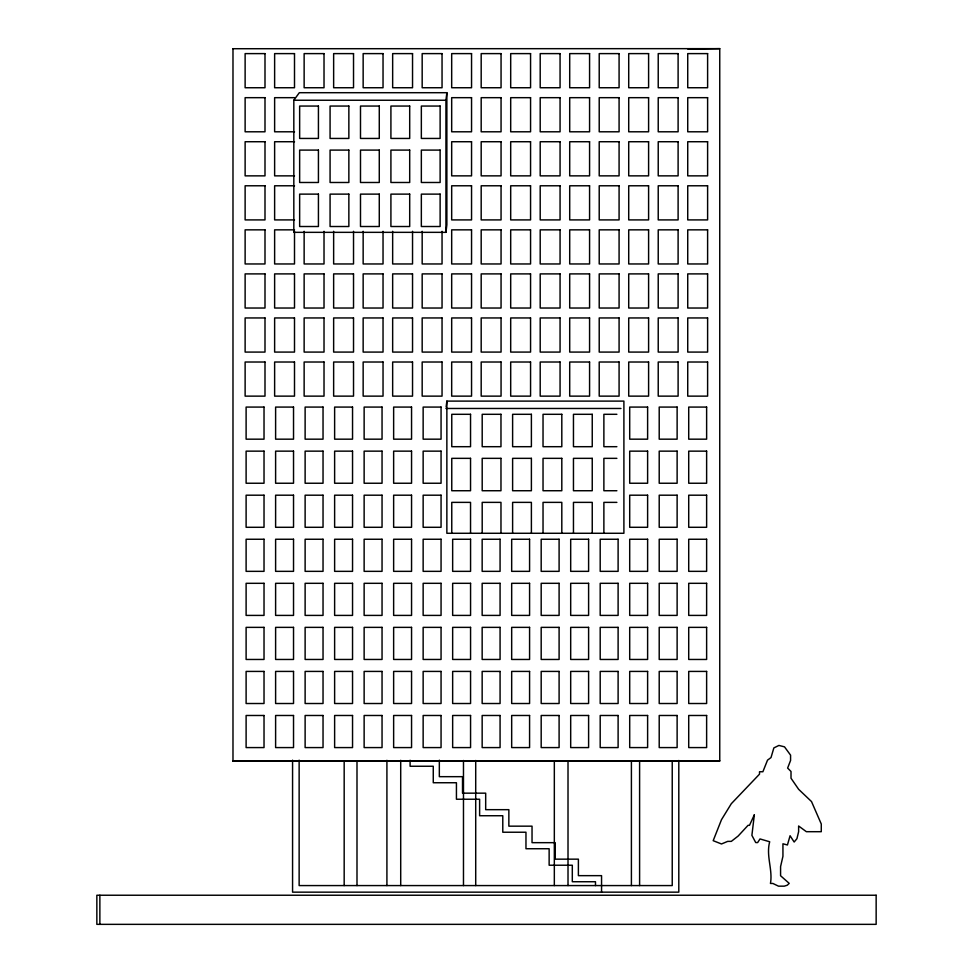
<?xml version="1.0" encoding="UTF-8"?>
<svg xmlns="http://www.w3.org/2000/svg" width="973" height="973" viewBox="0 0 973 973"><rect width="100%" height="100%" fill="white"/><g stroke="black" fill="none" stroke-linecap="round" stroke-linejoin="round"><path stroke-width="1.46" d="M445.938 232.34L445.938 100.243L446.862 92.703L299.319 92.703L293.822 100.243L293.822 232.34L445.938 232.34L446.862 224.872L446.862 92.703M446.133 407.006L446.862 401.107L623.9 401.107L623.9 533.277L446.862 533.277L446.862 401.107M687.911 49.149L719.752 48.65L719.752 761.117L232.985 761.117L232.985 48.65M232.985 48.723L719.752 48.65M294.503 97.677L274.629 97.677L274.629 131.793L294.503 131.793M293.822 100.243L445.938 100.243M294.503 141.73L274.629 141.73L274.629 175.858L294.503 175.858M294.503 185.782L274.629 185.782L274.629 219.91L294.503 219.91M294.503 229.847L274.629 229.847L274.629 263.963L294.503 263.963L294.503 231.331M445.938 408.478L620.944 408.478M616.882 414.303L603.88 414.303L603.88 446.692L616.882 446.692M616.882 458.344L603.88 458.344L603.88 490.733L616.882 490.733M616.882 502.372L603.88 502.372L603.88 533.289M232.985 760.752L307.054 760.752M645.683 760.752L719.752 760.752L232.985 761.117M678.801 760.472L678.801 892.156L292.569 892.156L292.569 760.168M672.234 761.081L672.234 885.576L299.137 885.576L299.137 760.168M639.602 761.081L639.602 885.576M631.404 761.081L631.404 885.576M601.557 892.156L601.557 875.651L578.388 875.651L578.388 859.159L555.206 859.159L555.206 842.667L532.036 842.667L532.036 826.162L508.855 826.162L508.855 809.67L485.685 809.67L485.685 793.165L462.516 793.165L462.516 776.673L439.334 776.673L439.334 760.168M595.488 885.576L595.488 881.733L572.306 881.733L572.306 865.228L549.137 865.228L549.137 848.736L525.967 848.736L525.967 832.231L502.786 832.231L502.786 815.739L479.616 815.739L479.616 799.234L456.434 799.234L456.434 782.742L433.265 782.742L433.265 766.25L410.095 766.25L410.095 760.241M592.241 533.289L592.241 502.372L573.462 502.372L573.462 533.289M568.013 760.947L568.013 885.576M561.81 533.289L561.81 502.372L543.031 502.372L543.031 533.289M554.33 760.983L554.33 885.576M531.392 533.289L531.392 502.372L512.613 502.372L512.613 533.289M500.973 533.289L500.973 502.372L482.194 502.372L482.194 533.289M475.712 760.485L475.712 885.576M470.543 533.289L470.543 502.372L451.764 502.372L451.764 533.289M463.476 760.485L463.476 885.576M442.046 231.331L442.046 263.963L422.173 263.963L422.173 231.331M412.54 231.331L412.54 263.963L392.654 263.963L392.654 231.331M400.706 760.314L400.706 885.576M386.913 760.314L386.913 885.576M383.034 231.331L383.034 263.963L363.148 263.963L363.148 231.331M356.994 761.081L356.994 885.576M353.527 231.331L353.527 263.963L333.642 263.963L333.642 231.331M344.174 761.081L344.174 885.576M324.021 231.331L324.021 263.963L304.135 263.963L304.135 231.331M99.866 895.233L99.866 924.35M754.33 814.839L751.898 835.357L755.729 842.582L757.651 842.582L760.01 838.945L769.692 841.767C765.848 855.875 772.915 869.607 770.458 883.46L772.866 883.46L778.497 886.16L784.262 886.16L787.266 885.211L789.212 883.375L780.577 875.736L780.577 866.602L782.937 856.301L782.937 843.786L787.437 844.978L790.076 835.734L794.15 842.022L796.923 838.702L798.626 831.696L798.626 826.004L806.374 831.696L821.273 831.696L821.273 823.997L811.518 801.57L798.638 789.31L791.013 778.218L791.013 771.492L787.631 768.074L790.575 760.448L790.575 755.157L784.506 746.85L778.911 745.44L773.863 747.909L771.005 757.578L767.527 760.144L762.881 771.747L759.512 771.747L759.512 774.155L731.307 803.71L721.492 819.68L713.185 840.684L721.492 843.968L727.707 841.377L731.307 841.377L738.13 836.062L748.067 825.311L749.502 825.311L754.33 814.839M264.997 53.612L245.123 53.612L245.123 87.74L264.997 87.74L264.997 53.612M294.503 53.612L274.629 53.612L274.629 87.74L294.503 87.74L294.503 53.612M324.021 53.612L304.135 53.612L304.135 87.74L324.021 87.74L324.021 53.612M353.527 53.612L333.642 53.612L333.642 87.74L353.527 87.74L353.527 53.612M383.034 53.612L363.148 53.612L363.148 87.74L383.034 87.74L383.034 53.612M412.54 53.612L392.654 53.612L392.654 87.74L412.54 87.74L412.54 53.612M442.046 53.612L422.173 53.612L422.173 87.74L442.046 87.74L442.046 53.612M471.552 53.612L451.679 53.612L451.679 87.74L471.552 87.74L471.552 53.612M501.059 53.612L481.185 53.612L481.185 87.74L501.059 87.74L501.059 53.612M530.565 53.612L510.691 53.612L510.691 87.74L530.565 87.74L530.565 53.612M560.071 53.612L540.197 53.612L540.197 87.74L560.071 87.74L560.071 53.612M589.577 53.612L569.704 53.612L569.704 87.74L589.577 87.74L589.577 53.612M619.083 53.612L599.21 53.612L599.21 87.74L619.083 87.74L619.083 53.612M648.602 53.612L628.716 53.612L628.716 87.74L648.602 87.74L648.602 53.612M678.108 53.612L658.222 53.612L658.222 87.74L678.108 87.74L678.108 53.612M707.614 53.612L687.729 53.612L687.729 87.74L707.614 87.74L707.614 53.612M264.997 97.677L245.123 97.677L245.123 131.793L264.997 131.793L264.997 97.677M471.552 97.677L451.679 97.677L451.679 131.793L471.552 131.793L471.552 97.677M501.059 97.677L481.185 97.677L481.185 131.793L501.059 131.793L501.059 97.677M530.565 97.677L510.691 97.677L510.691 131.793L530.565 131.793L530.565 97.677M560.071 97.677L540.197 97.677L540.197 131.793L560.071 131.793L560.071 97.677M589.577 97.677L569.704 97.677L569.704 131.793L589.577 131.793L589.577 97.677M619.083 97.677L599.21 97.677L599.21 131.793L619.083 131.793L619.083 97.677M648.602 97.677L628.716 97.677L628.716 131.793L648.602 131.793L648.602 97.677M678.108 97.677L658.222 97.677L658.222 131.793L678.108 131.793L678.108 97.677M707.614 97.677L687.729 97.677L687.729 131.793L707.614 131.793L707.614 97.677M318.426 106.057L299.648 106.057L299.648 138.446L318.426 138.446L318.426 106.057M348.857 106.057L330.078 106.057L330.078 138.446L348.857 138.446L348.857 106.057M379.275 106.057L360.496 106.057L360.496 138.446L379.275 138.446L379.275 106.057M409.694 106.057L390.915 106.057L390.915 138.446L409.694 138.446L409.694 106.057M440.124 106.057L421.345 106.057L421.345 138.446L440.124 138.446L440.124 106.057M264.997 141.73L245.123 141.73L245.123 175.858L264.997 175.858L264.997 141.73M471.552 141.73L451.679 141.73L451.679 175.858L471.552 175.858L471.552 141.73M501.059 141.73L481.185 141.73L481.185 175.858L501.059 175.858L501.059 141.73M530.565 141.73L510.691 141.73L510.691 175.858L530.565 175.858L530.565 141.73M560.071 141.73L540.197 141.73L540.197 175.858L560.071 175.858L560.071 141.73M589.577 141.73L569.704 141.73L569.704 175.858L589.577 175.858L589.577 141.73M619.083 141.73L599.21 141.73L599.21 175.858L619.083 175.858L619.083 141.73M648.602 141.73L628.716 141.73L628.716 175.858L648.602 175.858L648.602 141.73M678.108 141.73L658.222 141.73L658.222 175.858L678.108 175.858L678.108 141.73M707.614 141.73L687.729 141.73L687.729 175.858L707.614 175.858L707.614 141.73M318.426 150.097L299.648 150.097L299.648 182.486L318.426 182.486L318.426 150.097M348.857 150.097L330.078 150.097L330.078 182.486L348.857 182.486L348.857 150.097M379.275 150.097L360.496 150.097L360.496 182.486L379.275 182.486L379.275 150.097M409.694 150.097L390.915 150.097L390.915 182.486L409.694 182.486L409.694 150.097M440.124 150.097L421.345 150.097L421.345 182.486L440.124 182.486L440.124 150.097M264.997 185.782L245.123 185.782L245.123 219.91L264.997 219.91L264.997 185.782M471.552 185.782L451.679 185.782L451.679 219.91L471.552 219.91L471.552 185.782M501.059 185.782L481.185 185.782L481.185 219.91L501.059 219.91L501.059 185.782M530.565 185.782L510.691 185.782L510.691 219.91L530.565 219.91L530.565 185.782M560.071 185.782L540.197 185.782L540.197 219.91L560.071 219.91L560.071 185.782M589.577 185.782L569.704 185.782L569.704 219.91L589.577 219.91L589.577 185.782M619.083 185.782L599.21 185.782L599.21 219.91L619.083 219.91L619.083 185.782M648.602 185.782L628.716 185.782L628.716 219.91L648.602 219.91L648.602 185.782M678.108 185.782L658.222 185.782L658.222 219.91L678.108 219.91L678.108 185.782M707.614 185.782L687.729 185.782L687.729 219.91L707.614 219.91L707.614 185.782M318.426 194.126L299.648 194.126L299.648 226.514L318.426 226.514L318.426 194.126M348.857 194.126L330.078 194.126L330.078 226.514L348.857 226.514L348.857 194.126M379.275 194.126L360.496 194.126L360.496 226.514L379.275 226.514L379.275 194.126M409.694 194.126L390.915 194.126L390.915 226.514L409.694 226.514L409.694 194.126M440.124 194.126L421.345 194.126L421.345 226.514L440.124 226.514L440.124 194.126M264.997 229.847L245.123 229.847L245.123 263.963L264.997 263.963L264.997 229.847M471.552 229.847L451.679 229.847L451.679 263.963L471.552 263.963L471.552 229.847M501.059 229.847L481.185 229.847L481.185 263.963L501.059 263.963L501.059 229.847M530.565 229.847L510.691 229.847L510.691 263.963L530.565 263.963L530.565 229.847M560.071 229.847L540.197 229.847L540.197 263.963L560.071 263.963L560.071 229.847M589.577 229.847L569.704 229.847L569.704 263.963L589.577 263.963L589.577 229.847M619.083 229.847L599.21 229.847L599.21 263.963L619.083 263.963L619.083 229.847M648.602 229.847L628.716 229.847L628.716 263.963L648.602 263.963L648.602 229.847M678.108 229.847L658.222 229.847L658.222 263.963L678.108 263.963L678.108 229.847M707.614 229.847L687.729 229.847L687.729 263.963L707.614 263.963L707.614 229.847M264.997 273.899L245.123 273.899L245.123 308.027L264.997 308.027L264.997 273.899M294.503 273.899L274.629 273.899L274.629 308.027L294.503 308.027L294.503 273.899M324.021 273.899L304.135 273.899L304.135 308.027L324.021 308.027L324.021 273.899M353.527 273.899L333.642 273.899L333.642 308.027L353.527 308.027L353.527 273.899M383.034 273.899L363.148 273.899L363.148 308.027L383.034 308.027L383.034 273.899M412.54 273.899L392.654 273.899L392.654 308.027L412.54 308.027L412.54 273.899M442.046 273.899L422.173 273.899L422.173 308.027L442.046 308.027L442.046 273.899M471.552 273.899L451.679 273.899L451.679 308.027L471.552 308.027L471.552 273.899M501.059 273.899L481.185 273.899L481.185 308.027L501.059 308.027L501.059 273.899M530.565 273.899L510.691 273.899L510.691 308.027L530.565 308.027L530.565 273.899M560.071 273.899L540.197 273.899L540.197 308.027L560.071 308.027L560.071 273.899M589.577 273.899L569.704 273.899L569.704 308.027L589.577 308.027L589.577 273.899M619.083 273.899L599.21 273.899L599.21 308.027L619.083 308.027L619.083 273.899M648.602 273.899L628.716 273.899L628.716 308.027L648.602 308.027L648.602 273.899M678.108 273.899L658.222 273.899L658.222 308.027L678.108 308.027L678.108 273.899M707.614 273.899L687.729 273.899L687.729 308.027L707.614 308.027L707.614 273.899M264.997 317.952L245.123 317.952L245.123 352.08L264.997 352.08L264.997 317.952M294.503 317.952L274.629 317.952L274.629 352.08L294.503 352.08L294.503 317.952M324.021 317.952L304.135 317.952L304.135 352.08L324.021 352.08L324.021 317.952M353.527 317.952L333.642 317.952L333.642 352.08L353.527 352.08L353.527 317.952M383.034 317.952L363.148 317.952L363.148 352.08L383.034 352.08L383.034 317.952M412.54 317.952L392.654 317.952L392.654 352.08L412.54 352.08L412.54 317.952M442.046 317.952L422.173 317.952L422.173 352.08L442.046 352.08L442.046 317.952M471.552 317.952L451.679 317.952L451.679 352.08L471.552 352.08L471.552 317.952M501.059 317.952L481.185 317.952L481.185 352.08L501.059 352.08L501.059 317.952M530.565 317.952L510.691 317.952L510.691 352.08L530.565 352.08L530.565 317.952M560.071 317.952L540.197 317.952L540.197 352.08L560.071 352.08L560.071 317.952M589.577 317.952L569.704 317.952L569.704 352.08L589.577 352.08L589.577 317.952M619.083 317.952L599.21 317.952L599.21 352.08L619.083 352.08L619.083 317.952M648.602 317.952L628.716 317.952L628.716 352.08L648.602 352.08L648.602 317.952M678.108 317.952L658.222 317.952L658.222 352.08L678.108 352.08L678.108 317.952M707.614 317.952L687.729 317.952L687.729 352.08L707.614 352.08L707.614 317.952M264.997 362.017L245.123 362.017L245.123 396.133L264.997 396.133L264.997 362.017M294.503 362.017L274.629 362.017L274.629 396.133L294.503 396.133L294.503 362.017M324.021 362.017L304.135 362.017L304.135 396.133L324.021 396.133L324.021 362.017M353.527 362.017L333.642 362.017L333.642 396.133L353.527 396.133L353.527 362.017M383.034 362.017L363.148 362.017L363.148 396.133L383.034 396.133L383.034 362.017M412.54 362.017L392.654 362.017L392.654 396.133L412.54 396.133L412.54 362.017M442.046 362.017L422.173 362.017L422.173 396.133L442.046 396.133L442.046 362.017M471.552 362.017L451.679 362.017L451.679 396.133L471.552 396.133L471.552 362.017M501.059 362.017L481.185 362.017L481.185 396.133L501.059 396.133L501.059 362.017M530.565 362.017L510.691 362.017L510.691 396.133L530.565 396.133L530.565 362.017M560.071 362.017L540.197 362.017L540.197 396.133L560.071 396.133L560.071 362.017M589.577 362.017L569.704 362.017L569.704 396.133L589.577 396.133L589.577 362.017M619.083 362.017L599.21 362.017L599.21 396.133L619.083 396.133L619.083 362.017M648.602 362.017L628.716 362.017L628.716 396.133L648.602 396.133L648.602 362.017M678.108 362.017L658.222 362.017L658.222 396.133L678.108 396.133L678.108 362.017M707.614 362.017L687.729 362.017L687.729 396.133L707.614 396.133L707.614 362.017M264.024 407.079L246.108 407.079L246.108 439.176L264.024 439.176L264.024 407.079M293.53 407.079L275.614 407.079L275.614 439.176L293.53 439.176L293.53 407.079M323.036 407.079L305.121 407.079L305.121 439.176L323.036 439.176L323.036 407.079M352.542 407.079L334.627 407.079L334.627 439.176L352.542 439.176L352.542 407.079M382.048 407.079L364.133 407.079L364.133 439.176L382.048 439.176L382.048 407.079M411.555 407.079L393.639 407.079L393.639 439.176L411.555 439.176L411.555 407.079M441.061 407.079L423.146 407.079L423.146 439.176L441.061 439.176L441.061 407.079M647.617 407.079L629.701 407.079L629.701 439.176L647.617 439.176L647.617 407.079M677.123 407.079L659.207 407.079L659.207 439.176L677.123 439.176L677.123 407.079M706.629 407.079L688.714 407.079L688.714 439.176L706.629 439.176L706.629 407.079M470.543 414.303L451.764 414.303L451.764 446.692L470.543 446.692L470.543 414.303M500.973 414.303L482.194 414.303L482.194 446.692L500.973 446.692L500.973 414.303M531.392 414.303L512.613 414.303L512.613 446.692L531.392 446.692L531.392 414.303M561.81 414.303L543.031 414.303L543.031 446.692L561.81 446.692L561.81 414.303M592.241 414.303L573.462 414.303L573.462 446.692L592.241 446.692L592.241 414.303M264.024 451.144L246.108 451.144L246.108 483.24L264.024 483.24L264.024 451.144M293.53 451.144L275.614 451.144L275.614 483.24L293.53 483.24L293.53 451.144M323.036 451.144L305.121 451.144L305.121 483.24L323.036 483.24L323.036 451.144M352.542 451.144L334.627 451.144L334.627 483.24L352.542 483.24L352.542 451.144M382.048 451.144L364.133 451.144L364.133 483.24L382.048 483.24L382.048 451.144M411.555 451.144L393.639 451.144L393.639 483.24L411.555 483.24L411.555 451.144M441.061 451.144L423.146 451.144L423.146 483.24L441.061 483.24L441.061 451.144M647.617 451.144L629.701 451.144L629.701 483.24L647.617 483.24L647.617 451.144M677.123 451.144L659.207 451.144L659.207 483.24L677.123 483.24L677.123 451.144M706.629 451.144L688.714 451.144L688.714 483.24L706.629 483.24L706.629 451.144M470.543 458.344L451.764 458.344L451.764 490.733L470.543 490.733L470.543 458.344M500.973 458.344L482.194 458.344L482.194 490.733L500.973 490.733L500.973 458.344M531.392 458.344L512.613 458.344L512.613 490.733L531.392 490.733L531.392 458.344M561.81 458.344L543.031 458.344L543.031 490.733L561.81 490.733L561.81 458.344M592.241 458.344L573.462 458.344L573.462 490.733L592.241 490.733L592.241 458.344M264.024 495.196L246.108 495.196L246.108 527.293L264.024 527.293L264.024 495.196M293.53 495.196L275.614 495.196L275.614 527.293L293.53 527.293L293.53 495.196M323.036 495.196L305.121 495.196L305.121 527.293L323.036 527.293L323.036 495.196M352.542 495.196L334.627 495.196L334.627 527.293L352.542 527.293L352.542 495.196M382.048 495.196L364.133 495.196L364.133 527.293L382.048 527.293L382.048 495.196M411.555 495.196L393.639 495.196L393.639 527.293L411.555 527.293L411.555 495.196M441.061 495.196L423.146 495.196L423.146 527.293L441.061 527.293L441.061 495.196M647.617 495.196L629.701 495.196L629.701 527.293L647.617 527.293L647.617 495.196M677.123 495.196L659.207 495.196L659.207 527.293L677.123 527.293L677.123 495.196M706.629 495.196L688.714 495.196L688.714 527.293L706.629 527.293L706.629 495.196M264.024 539.249L246.108 539.249L246.108 571.346L264.024 571.346L264.024 539.249M293.53 539.249L275.614 539.249L275.614 571.346L293.53 571.346L293.53 539.249M323.036 539.249L305.121 539.249L305.121 571.346L323.036 571.346L323.036 539.249M352.542 539.249L334.627 539.249L334.627 571.346L352.542 571.346L352.542 539.249M382.048 539.249L364.133 539.249L364.133 571.346L382.048 571.346L382.048 539.249M411.555 539.249L393.639 539.249L393.639 571.346L411.555 571.346L411.555 539.249M441.061 539.249L423.146 539.249L423.146 571.346L441.061 571.346L441.061 539.249M470.567 539.249L452.652 539.249L452.652 571.346L470.567 571.346L470.567 539.249M500.073 539.249L482.158 539.249L482.158 571.346L500.073 571.346L500.073 539.249M529.58 539.249L511.676 539.249L511.676 571.346L529.58 571.346L529.58 539.249M559.098 539.249L541.183 539.249L541.183 571.346L559.098 571.346L559.098 539.249M588.604 539.249L570.689 539.249L570.689 571.346L588.604 571.346L588.604 539.249M618.11 539.249L600.195 539.249L600.195 571.346L618.11 571.346L618.11 539.249M647.617 539.249L629.701 539.249L629.701 571.346L647.617 571.346L647.617 539.249M677.123 539.249L659.207 539.249L659.207 571.346L677.123 571.346L677.123 539.249M706.629 539.249L688.714 539.249L688.714 571.346L706.629 571.346L706.629 539.249M264.024 583.314L246.108 583.314L246.108 615.41L264.024 615.41L264.024 583.314M293.53 583.314L275.614 583.314L275.614 615.41L293.53 615.41L293.53 583.314M323.036 583.314L305.121 583.314L305.121 615.41L323.036 615.41L323.036 583.314M352.542 583.314L334.627 583.314L334.627 615.41L352.542 615.41L352.542 583.314M382.048 583.314L364.133 583.314L364.133 615.41L382.048 615.41L382.048 583.314M411.555 583.314L393.639 583.314L393.639 615.41L411.555 615.41L411.555 583.314M441.061 583.314L423.146 583.314L423.146 615.41L441.061 615.41L441.061 583.314M470.567 583.314L452.652 583.314L452.652 615.41L470.567 615.41L470.567 583.314M500.073 583.314L482.158 583.314L482.158 615.41L500.073 615.41L500.073 583.314M529.58 583.314L511.676 583.314L511.676 615.41L529.58 615.41L529.58 583.314M559.098 583.314L541.183 583.314L541.183 615.41L559.098 615.41L559.098 583.314M588.604 583.314L570.689 583.314L570.689 615.41L588.604 615.41L588.604 583.314M618.11 583.314L600.195 583.314L600.195 615.41L618.11 615.41L618.11 583.314M647.617 583.314L629.701 583.314L629.701 615.41L647.617 615.41L647.617 583.314M677.123 583.314L659.207 583.314L659.207 615.41L677.123 615.41L677.123 583.314M706.629 583.314L688.714 583.314L688.714 615.41L706.629 615.41L706.629 583.314M264.024 627.366L246.108 627.366L246.108 659.463L264.024 659.463L264.024 627.366M293.53 627.366L275.614 627.366L275.614 659.463L293.53 659.463L293.53 627.366M323.036 627.366L305.121 627.366L305.121 659.463L323.036 659.463L323.036 627.366M352.542 627.366L334.627 627.366L334.627 659.463L352.542 659.463L352.542 627.366M382.048 627.366L364.133 627.366L364.133 659.463L382.048 659.463L382.048 627.366M411.555 627.366L393.639 627.366L393.639 659.463L411.555 659.463L411.555 627.366M441.061 627.366L423.146 627.366L423.146 659.463L441.061 659.463L441.061 627.366M470.567 627.366L452.652 627.366L452.652 659.463L470.567 659.463L470.567 627.366M500.073 627.366L482.158 627.366L482.158 659.463L500.073 659.463L500.073 627.366M529.58 627.366L511.676 627.366L511.676 659.463L529.58 659.463L529.58 627.366M559.098 627.366L541.183 627.366L541.183 659.463L559.098 659.463L559.098 627.366M588.604 627.366L570.689 627.366L570.689 659.463L588.604 659.463L588.604 627.366M618.11 627.366L600.195 627.366L600.195 659.463L618.11 659.463L618.11 627.366M647.617 627.366L629.701 627.366L629.701 659.463L647.617 659.463L647.617 627.366M677.123 627.366L659.207 627.366L659.207 659.463L677.123 659.463L677.123 627.366M706.629 627.366L688.714 627.366L688.714 659.463L706.629 659.463L706.629 627.366M264.024 671.419L246.108 671.419L246.108 703.515L264.024 703.515L264.024 671.419M293.53 671.419L275.614 671.419L275.614 703.515L293.53 703.515L293.53 671.419M323.036 671.419L305.121 671.419L305.121 703.515L323.036 703.515L323.036 671.419M352.542 671.419L334.627 671.419L334.627 703.515L352.542 703.515L352.542 671.419M382.048 671.419L364.133 671.419L364.133 703.515L382.048 703.515L382.048 671.419M411.555 671.419L393.639 671.419L393.639 703.515L411.555 703.515L411.555 671.419M441.061 671.419L423.146 671.419L423.146 703.515L441.061 703.515L441.061 671.419M470.567 671.419L452.652 671.419L452.652 703.515L470.567 703.515L470.567 671.419M500.073 671.419L482.158 671.419L482.158 703.515L500.073 703.515L500.073 671.419M529.58 671.419L511.676 671.419L511.676 703.515L529.58 703.515L529.58 671.419M559.098 671.419L541.183 671.419L541.183 703.515L559.098 703.515L559.098 671.419M588.604 671.419L570.689 671.419L570.689 703.515L588.604 703.515L588.604 671.419M618.11 671.419L600.195 671.419L600.195 703.515L618.11 703.515L618.11 671.419M647.617 671.419L629.701 671.419L629.701 703.515L647.617 703.515L647.617 671.419M677.123 671.419L659.207 671.419L659.207 703.515L677.123 703.515L677.123 671.419M706.629 671.419L688.714 671.419L688.714 703.515L706.629 703.515L706.629 671.419M264.024 715.483L246.108 715.483L246.108 747.58L264.024 747.58L264.024 715.483M293.53 715.483L275.614 715.483L275.614 747.58L293.53 747.58L293.53 715.483M323.036 715.483L305.121 715.483L305.121 747.58L323.036 747.58L323.036 715.483M352.542 715.483L334.627 715.483L334.627 747.58L352.542 747.58L352.542 715.483M382.048 715.483L364.133 715.483L364.133 747.58L382.048 747.58L382.048 715.483M411.555 715.483L393.639 715.483L393.639 747.58L411.555 747.58L411.555 715.483M441.061 715.483L423.146 715.483L423.146 747.58L441.061 747.58L441.061 715.483M470.567 715.483L452.652 715.483L452.652 747.58L470.567 747.58L470.567 715.483M500.073 715.483L482.158 715.483L482.158 747.58L500.073 747.58L500.073 715.483M529.58 715.483L511.676 715.483L511.676 747.58L529.58 747.58L529.58 715.483M559.098 715.483L541.183 715.483L541.183 747.58L559.098 747.58L559.098 715.483M588.604 715.483L570.689 715.483L570.689 747.58L588.604 747.58L588.604 715.483M618.11 715.483L600.195 715.483L600.195 747.58L618.11 747.58L618.11 715.483M647.617 715.483L629.701 715.483L629.701 747.58L647.617 747.58L647.617 715.483M677.123 715.483L659.207 715.483L659.207 747.58L677.123 747.58L677.123 715.483M706.629 715.483L688.714 715.483L688.714 747.58L706.629 747.58L706.629 715.483M876.15 895.233L96.85 895.233L96.85 924.35L876.15 924.35L876.15 895.233"/></g></svg>
